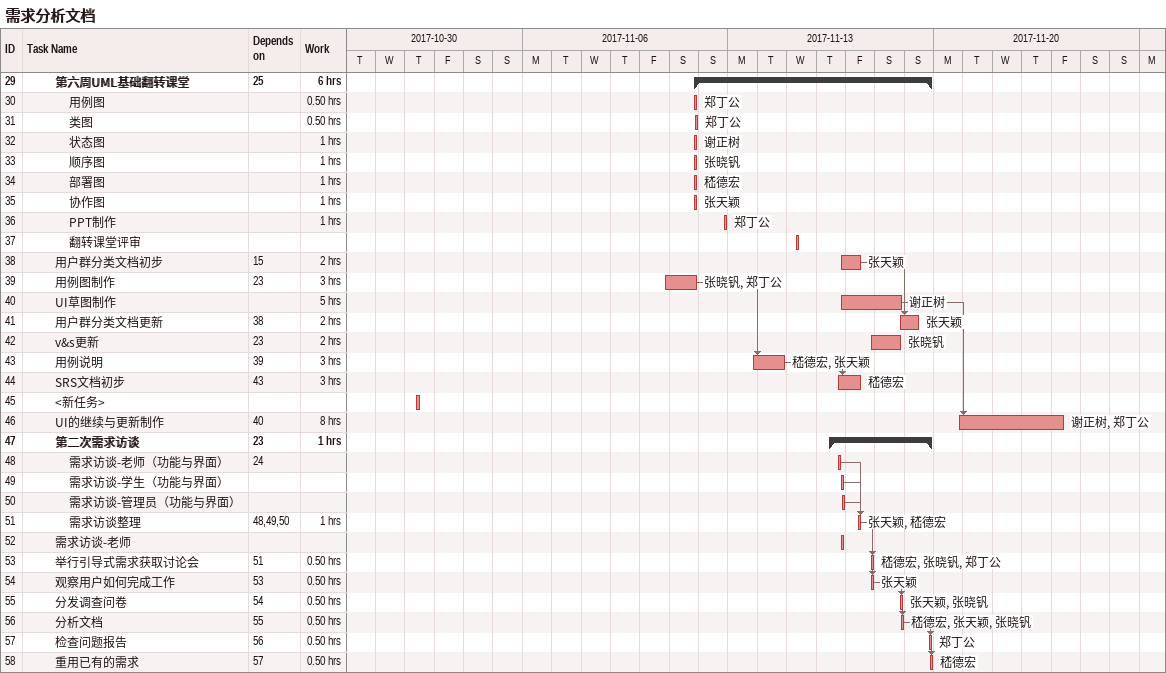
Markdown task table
需求分析文档

| ID | Level | Task | Start | Finish | Predecessors | Resources | Work (h) |
|---|---|---|---|---|---|---|---|
| 29 | 3 | **第六周UML基础翻转课堂** | 2017-11-11 | 2017-11-19 | 25 |  | 6 |
| 30 | 4 | 用例图 | 2017-11-11 | 2017-11-11 |  | 郑丁公 | 0.50 |
| 31 | 4 | 类图 | 2017-11-11 | 2017-11-11 |  | 郑丁公 | 0.50 |
| 32 | 4 | 状态图 | 2017-11-11 | 2017-11-11 |  | 谢正树 | 1 |
| 33 | 4 | 顺序图 | 2017-11-11 | 2017-11-11 |  | 张晓钒 | 1 |
| 34 | 4 | 部署图 | 2017-11-11 | 2017-11-11 |  | 嵇德宏 | 1 |
| 35 | 4 | 协作图 | 2017-11-11 | 2017-11-11 |  | 张天颖 | 1 |
| 36 | 4 | PPT制作 | 2017-11-12 | 2017-11-12 |  | 郑丁公 | 1 |
| 37 | 4 | 翻转课堂评审 | 2017-11-15 | 2017-11-15 |  |  |  |
| 38 | 3 | 用户群分类文档初步 | 2017-11-16 | 2017-11-17 | 15 | 张天颖 | 2 |
| 39 | 3 | 用例图制作 | 2017-11-10 | 2017-11-11 | 23 | 张晓钒, 郑丁公 | 3 |
| 40 | 3 | UI草图制作 | 2017-11-16 | 2017-11-18 |  | 谢正树 | 5 |
| 41 | 3 | 用户群分类文档更新 | 2017-11-18 | 2017-11-19 | 38 | 张天颖 | 2 |
| 42 | 3 | v&s更新 | 2017-11-17 | 2017-11-18 | 23 | 张晓钒 | 2 |
| 43 | 3 | 用例说明 | 2017-11-13 | 2017-11-14 | 39 | 嵇德宏, 张天颖 | 3 |
| 44 | 3 | SRS文档初步 | 2017-11-16 | 2017-11-17 | 43 | 嵇德宏 | 3 |
| 45 | 3 | <新任务> | 2017-11-02 | 2017-11-02 |  |  |  |
| 46 | 3 | UI的继续与更新制作 | 2017-11-20 | 2017-11-24 | 40 | 谢正树, 郑丁公 | 8 |
| 47 | 3 | **第二次需求访谈** | 2017-11-16 | 2017-11-19 | 23 |  | 1 |
| 48 | 4 | 需求访谈-老师（功能与界面） | 2017-11-16 | 2017-11-16 | 24 |  |  |
| 49 | 4 | 需求访谈-学生（功能与界面） | 2017-11-16 | 2017-11-16 |  |  |  |
| 50 | 4 | 需求访谈-管理员（功能与界面） | 2017-11-16 | 2017-11-16 |  |  |  |
| 51 | 4 | 需求访谈整理 | 2017-11-17 | 2017-11-17 | 48, 49, 50 | 张天颖, 嵇德宏 | 1 |
| 52 | 3 | 需求访谈-老师 | 2017-11-16 | 2017-11-16 |  |  |  |
| 53 | 3 | 举行引导式需求获取讨论会 | 2017-11-17 | 2017-11-17 | 51 | 嵇德宏, 张晓钒, 郑丁公 | 0.50 |
| 54 | 3 | 观察用户如何完成工作 | 2017-11-17 | 2017-11-17 | 53 | 张天颖 | 0.50 |
| 55 | 3 | 分发调查问卷 | 2017-11-18 | 2017-11-18 | 54 | 张天颖, 张晓钒 | 0.50 |
| 56 | 3 | 分析文档 | 2017-11-18 | 2017-11-18 | 55 | 嵇德宏, 张天颖, 张晓钒 | 0.50 |
| 57 | 3 | 检查问题报告 | 2017-11-19 | 2017-11-19 | 56 | 郑丁公 | 0.50 |
| 58 | 3 | 重用已有的需求 | 2017-11-19 | 2017-11-19 | 57 | 嵇德宏 | 0.50 |
